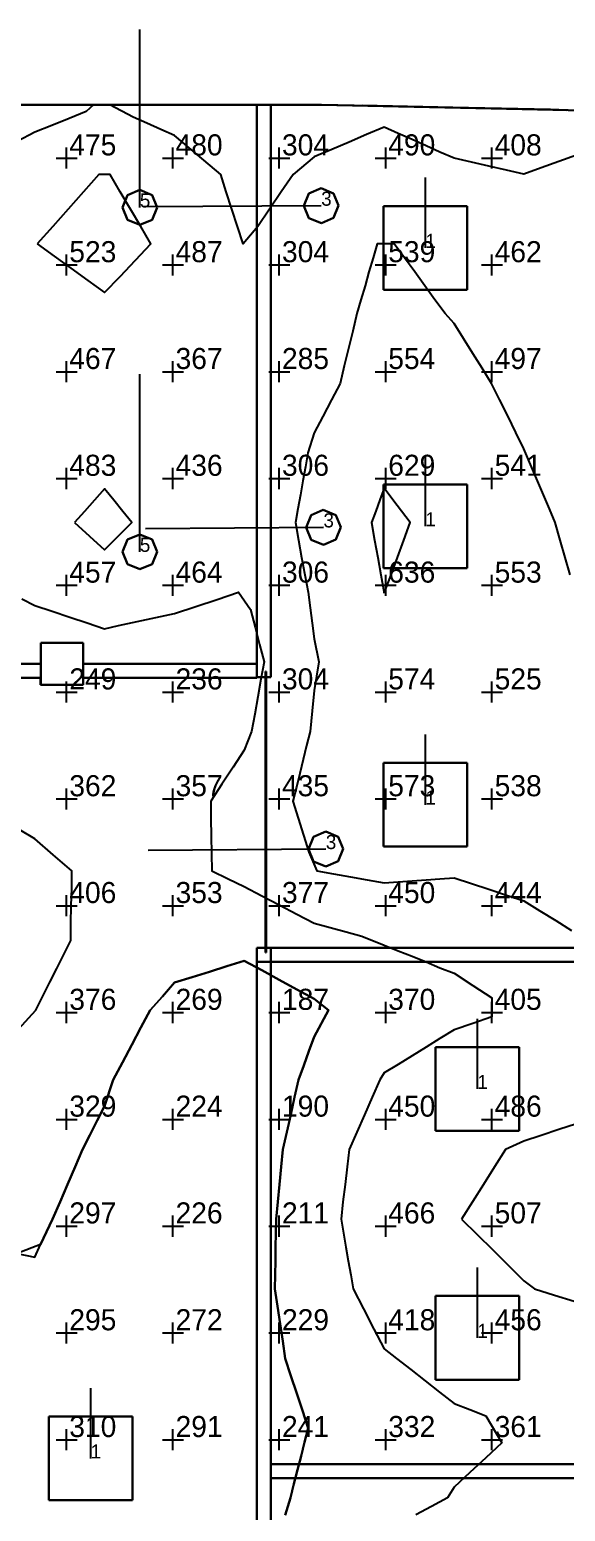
# Model space of a CAD drawing. Extents: x 0 to 48.5, y 0 to 23.7.
# Drawn here: x 24.32 to 28.13, y 12.79 to 23.33 of the extents above; entities that cross this region are included whole.
import ezdxf

# ---------------------------------------------------------------- set-up
doc = ezdxf.new("R2010")
doc.units = 0
doc.header["$MEASUREMENT"] = 0
for name, color, linetype in [('DLXFURN', 5, 'Continuous'), ('DLXISO', 7, 'Continuous'), ('DLXLUM', 2, 'Continuous'), ('DLXLUMEX', 2, 'Continuous'), ('DLXSCENE', 7, 'Continuous'), ('DLXVAL', 3, 'Continuous')]:
    doc.layers.add(name, color=color, linetype=linetype)

# ---------------------------------------------------------------- blocks, each defined once
blk = doc.blocks.new('*U183')
at = {"color": 1}
blk.add_line((0, 0), (0, 1.265), dxfattribs=at)
for p, q in [((-0.088, 0.088), (0, 0.124)), ((0, 0.124), (-0.088, 0.088)), ((0, 0.124), (-0.088, 0.088)), ((-0.088, 0.088), (0, 0.124)), ((0, 0.124), (0.088, 0.088)), ((0.088, 0.088), (0, 0.124)), ((0.088, 0.088), (0, 0.124)), ((0, 0.124), (0, 0.124)), ((0, 0.124), (0.088, 0.088)), ((0, 0.124), (0, 0.124)), ((-0.124, 0), (-0.088, 0.088)), ((-0.088, 0.088), (-0.124, 0)), ((-0.088, 0.088), (-0.124, 0)), ((-0.124, 0), (-0.088, 0.088)), ((-0.088, -0.088), (-0.124, 0)), ((-0.124, 0), (-0.088, -0.088)), ((-0.124, 0), (-0.124, 0)), ((-0.124, 0), (-0.088, -0.088)), ((-0.088, -0.088), (-0.124, 0)), ((-0.124, 0), (-0.124, 0)), ((-0.088, 0.088), (-0.088, 0.088)), ((-0.088, 0.088), (-0.088, 0.088)), ((0.088, 0.088), (0.124, 0)), ((0.124, 0), (0.088, 0.088)), ((0.088, 0.088), (0.088, 0.088)), ((0.124, 0), (0.088, 0.088)), ((0.088, 0.088), (0.088, 0.088)), ((0.088, 0.088), (0.124, 0)), ((0.124, 0), (0.088, -0.088)), ((0.088, -0.088), (0.124, 0)), ((0.088, -0.088), (0.124, 0)), ((0.124, 0), (0.088, -0.088)), ((0.124, 0), (0.124, 0)), ((0.124, 0), (0.124, 0)), ((0, -0.124), (-0.088, -0.088)), ((-0.088, -0.088), (0, -0.124)), ((-0.088, -0.088), (-0.088, -0.088)), ((-0.088, -0.088), (0, -0.124)), ((0, -0.124), (-0.088, -0.088)), ((-0.088, -0.088), (-0.088, -0.088)), ((0.088, -0.088), (0, -0.124)), ((0, -0.124), (0.088, -0.088)), ((0, -0.124), (0.088, -0.088)), ((0.088, -0.088), (0, -0.124)), ((0.088, -0.088), (0.088, -0.088)), ((0.088, -0.088), (0.088, -0.088)), ((0, -0.124), (0, -0.124)), ((0, -0.124), (0, -0.124))]:
    blk.add_line(p, q)
at = {"layer": 'DLXLUMEX', "color": 7}
blk.add_text('5', height=0.1, dxfattribs=at).set_placement((0, 0))
blk = doc.blocks.new('*U184')
at = {"color": 1}
blk.add_line((0, 0), (0, 1.265), dxfattribs=at)
for p, q in [((-0.088, 0.088), (0, 0.124)), ((0, 0.124), (-0.088, 0.088)), ((0, 0.124), (-0.088, 0.088)), ((-0.088, 0.088), (0, 0.124)), ((0, 0.124), (0.088, 0.088)), ((0.088, 0.088), (0, 0.124)), ((0.088, 0.088), (0, 0.124)), ((0, 0.124), (0, 0.124)), ((0, 0.124), (0.088, 0.088)), ((0, 0.124), (0, 0.124)), ((-0.124, 0), (-0.088, 0.088)), ((-0.088, 0.088), (-0.124, 0)), ((-0.088, 0.088), (-0.124, 0)), ((-0.124, 0), (-0.088, 0.088)), ((-0.088, -0.088), (-0.124, 0)), ((-0.124, 0), (-0.088, -0.088)), ((-0.124, 0), (-0.124, 0)), ((-0.124, 0), (-0.088, -0.088)), ((-0.088, -0.088), (-0.124, 0)), ((-0.124, 0), (-0.124, 0)), ((-0.088, 0.088), (-0.088, 0.088)), ((-0.088, 0.088), (-0.088, 0.088)), ((0.088, 0.088), (0.124, 0)), ((0.124, 0), (0.088, 0.088)), ((0.088, 0.088), (0.088, 0.088)), ((0.124, 0), (0.088, 0.088)), ((0.088, 0.088), (0.088, 0.088)), ((0.088, 0.088), (0.124, 0)), ((0.124, 0), (0.088, -0.088)), ((0.088, -0.088), (0.124, 0)), ((0.088, -0.088), (0.124, 0)), ((0.124, 0), (0.088, -0.088)), ((0.124, 0), (0.124, 0)), ((0.124, 0), (0.124, 0)), ((0, -0.124), (-0.088, -0.088)), ((-0.088, -0.088), (0, -0.124)), ((-0.088, -0.088), (-0.088, -0.088)), ((-0.088, -0.088), (0, -0.124)), ((0, -0.124), (-0.088, -0.088)), ((-0.088, -0.088), (-0.088, -0.088)), ((0.088, -0.088), (0, -0.124)), ((0, -0.124), (0.088, -0.088)), ((0, -0.124), (0.088, -0.088)), ((0.088, -0.088), (0, -0.124)), ((0.088, -0.088), (0.088, -0.088)), ((0.088, -0.088), (0.088, -0.088)), ((0, -0.124), (0, -0.124)), ((0, -0.124), (0, -0.124))]:
    blk.add_line(p, q)
at = {"layer": 'DLXLUMEX', "color": 7}
blk.add_text('5', height=0.1, dxfattribs=at).set_placement((0, 0))
blk = doc.blocks.new('*U187')
for p, q in [((-0.088, 0.087), (-0.001, 0.124)), ((-0.001, 0.124), (-0.088, 0.087)), ((-0.001, 0.124), (-0.088, 0.087)), ((-0.088, 0.087), (-0.001, 0.124)), ((-0.001, 0.124), (0.087, 0.088)), ((0.087, 0.088), (-0.001, 0.124)), ((-0.001, 0.124), (-0.001, 0.124)), ((0.087, 0.088), (-0.001, 0.124)), ((-0.001, 0.124), (-0.001, 0.124)), ((-0.001, 0.124), (0.087, 0.088)), ((-0.124, -0.001), (-0.088, 0.087)), ((-0.088, 0.087), (-0.124, -0.001)), ((-0.088, 0.087), (-0.124, -0.001)), ((-0.124, -0.001), (-0.088, 0.087)), ((-0.088, 0.087), (-0.088, 0.087)), ((-0.088, 0.087), (-0.088, 0.087)), ((0.087, 0.088), (0.124, 0.001)), ((0.124, 0.001), (0.087, 0.088)), ((0.087, 0.088), (0.087, 0.088)), ((0.124, 0.001), (0.087, 0.088)), ((0.087, 0.088), (0.087, 0.088)), ((0.087, 0.088), (0.124, 0.001)), ((0.124, 0.001), (0.088, -0.087)), ((0.088, -0.087), (0.124, 0.001)), ((0.088, -0.087), (0.124, 0.001)), ((0.124, 0.001), (0.088, -0.087)), ((0.124, 0.001), (0.124, 0.001)), ((0.124, 0.001), (0.124, 0.001)), ((-0.087, -0.088), (-0.124, -0.001)), ((-0.124, -0.001), (-0.087, -0.088)), ((-0.124, -0.001), (-0.124, -0.001)), ((-0.124, -0.001), (-0.124, -0.001)), ((-0.124, -0.001), (-0.087, -0.088)), ((-0.087, -0.088), (-0.124, -0.001)), ((0.001, -0.124), (-0.087, -0.088)), ((-0.087, -0.088), (0.001, -0.124)), ((-0.087, -0.088), (-0.087, -0.088)), ((-0.087, -0.088), (0.001, -0.124)), ((0.001, -0.124), (-0.087, -0.088)), ((-0.087, -0.088), (-0.087, -0.088)), ((0.088, -0.087), (0.001, -0.124)), ((0.001, -0.124), (0.088, -0.087)), ((0.001, -0.124), (0.088, -0.087)), ((0.088, -0.087), (0.001, -0.124)), ((0.088, -0.087), (0.088, -0.087)), ((0.088, -0.087), (0.088, -0.087)), ((0.001, -0.124), (0.001, -0.124)), ((0.001, -0.124), (0.001, -0.124))]:
    blk.add_line(p, q)
at = {"color": 1}
blk.add_line((0, 0), (-1.265, -0.009), dxfattribs=at)
at = {"layer": 'DLXLUMEX', "color": 7}
blk.add_text('3', height=0.1, dxfattribs=at).set_placement((0, 0))
blk = doc.blocks.new('*U188')
for p, q in [((-0.088, 0.087), (-0.001, 0.124)), ((-0.001, 0.124), (-0.088, 0.087)), ((-0.001, 0.124), (-0.088, 0.087)), ((-0.088, 0.087), (-0.001, 0.124)), ((-0.001, 0.124), (0.087, 0.088)), ((0.087, 0.088), (-0.001, 0.124)), ((-0.001, 0.124), (-0.001, 0.124)), ((0.087, 0.088), (-0.001, 0.124)), ((-0.001, 0.124), (-0.001, 0.124)), ((-0.001, 0.124), (0.087, 0.088)), ((-0.124, -0.001), (-0.088, 0.087)), ((-0.088, 0.087), (-0.124, -0.001)), ((-0.088, 0.087), (-0.124, -0.001)), ((-0.124, -0.001), (-0.088, 0.087)), ((-0.088, 0.087), (-0.088, 0.087)), ((-0.088, 0.087), (-0.088, 0.087)), ((0.087, 0.088), (0.124, 0.001)), ((0.124, 0.001), (0.087, 0.088)), ((0.087, 0.088), (0.087, 0.088)), ((0.124, 0.001), (0.087, 0.088)), ((0.087, 0.088), (0.087, 0.088)), ((0.087, 0.088), (0.124, 0.001)), ((0.124, 0.001), (0.088, -0.087)), ((0.088, -0.087), (0.124, 0.001)), ((0.088, -0.087), (0.124, 0.001)), ((0.124, 0.001), (0.088, -0.087)), ((0.124, 0.001), (0.124, 0.001)), ((0.124, 0.001), (0.124, 0.001)), ((-0.087, -0.088), (-0.124, -0.001)), ((-0.124, -0.001), (-0.087, -0.088)), ((-0.124, -0.001), (-0.124, -0.001)), ((-0.124, -0.001), (-0.124, -0.001)), ((-0.124, -0.001), (-0.087, -0.088)), ((-0.087, -0.088), (-0.124, -0.001)), ((0.001, -0.124), (-0.087, -0.088)), ((-0.087, -0.088), (0.001, -0.124)), ((-0.087, -0.088), (-0.087, -0.088)), ((-0.087, -0.088), (0.001, -0.124)), ((0.001, -0.124), (-0.087, -0.088)), ((-0.087, -0.088), (-0.087, -0.088)), ((0.088, -0.087), (0.001, -0.124)), ((0.001, -0.124), (0.088, -0.087)), ((0.001, -0.124), (0.088, -0.087)), ((0.088, -0.087), (0.001, -0.124)), ((0.088, -0.087), (0.088, -0.087)), ((0.088, -0.087), (0.088, -0.087)), ((0.001, -0.124), (0.001, -0.124)), ((0.001, -0.124), (0.001, -0.124))]:
    blk.add_line(p, q)
at = {"color": 1}
blk.add_line((0, 0), (-1.265, -0.009), dxfattribs=at)
at = {"layer": 'DLXLUMEX', "color": 7}
blk.add_text('3', height=0.1, dxfattribs=at).set_placement((0, 0))
blk = doc.blocks.new('*U189')
for p, q in [((-0.088, 0.087), (-0.001, 0.124)), ((-0.001, 0.124), (-0.088, 0.087)), ((-0.001, 0.124), (-0.088, 0.087)), ((-0.088, 0.087), (-0.001, 0.124)), ((-0.001, 0.124), (0.087, 0.088)), ((0.087, 0.088), (-0.001, 0.124)), ((-0.001, 0.124), (-0.001, 0.124)), ((0.087, 0.088), (-0.001, 0.124)), ((-0.001, 0.124), (-0.001, 0.124)), ((-0.001, 0.124), (0.087, 0.088)), ((-0.124, -0.001), (-0.088, 0.087)), ((-0.088, 0.087), (-0.124, -0.001)), ((-0.088, 0.087), (-0.124, -0.001)), ((-0.124, -0.001), (-0.088, 0.087)), ((-0.088, 0.087), (-0.088, 0.087)), ((-0.088, 0.087), (-0.088, 0.087)), ((0.087, 0.088), (0.124, 0.001)), ((0.124, 0.001), (0.087, 0.088)), ((0.087, 0.088), (0.087, 0.088)), ((0.124, 0.001), (0.087, 0.088)), ((0.087, 0.088), (0.087, 0.088)), ((0.087, 0.088), (0.124, 0.001)), ((0.124, 0.001), (0.088, -0.087)), ((0.088, -0.087), (0.124, 0.001)), ((0.088, -0.087), (0.124, 0.001)), ((0.124, 0.001), (0.088, -0.087)), ((0.124, 0.001), (0.124, 0.001)), ((0.124, 0.001), (0.124, 0.001)), ((-0.087, -0.088), (-0.124, -0.001)), ((-0.124, -0.001), (-0.087, -0.088)), ((-0.124, -0.001), (-0.124, -0.001)), ((-0.124, -0.001), (-0.124, -0.001)), ((-0.124, -0.001), (-0.087, -0.088)), ((-0.087, -0.088), (-0.124, -0.001)), ((0.001, -0.124), (-0.087, -0.088)), ((-0.087, -0.088), (0.001, -0.124)), ((-0.087, -0.088), (-0.087, -0.088)), ((-0.087, -0.088), (0.001, -0.124)), ((0.001, -0.124), (-0.087, -0.088)), ((-0.087, -0.088), (-0.087, -0.088)), ((0.088, -0.087), (0.001, -0.124)), ((0.001, -0.124), (0.088, -0.087)), ((0.001, -0.124), (0.088, -0.087)), ((0.088, -0.087), (0.001, -0.124)), ((0.088, -0.087), (0.088, -0.087)), ((0.088, -0.087), (0.088, -0.087)), ((0.001, -0.124), (0.001, -0.124)), ((0.001, -0.124), (0.001, -0.124))]:
    blk.add_line(p, q)
at = {"color": 1}
blk.add_line((0, 0), (-1.265, -0.009), dxfattribs=at)
at = {"layer": 'DLXLUMEX', "color": 7}
blk.add_text('3', height=0.1, dxfattribs=at).set_placement((0, 0))
blk = doc.blocks.new('*U197')
at = {"color": 1}
blk.add_line((0, 0), (0, 0.5), dxfattribs=at)
for p, q in [((0.298, 0.298), (-0.298, 0.298)), ((-0.298, 0.298), (-0.298, -0.298)), ((-0.298, 0.298), (-0.298, -0.298)), ((-0.298, -0.298), (-0.298, 0.298)), ((-0.298, 0.298), (-0.298, 0.298)), ((0.298, 0.298), (-0.298, 0.298)), ((-0.298, 0.298), (-0.298, 0.298)), ((-0.298, 0.298), (0.298, 0.298)), ((-0.298, -0.298), (-0.298, 0.298)), ((-0.298, 0.298), (0.298, 0.298)), ((0.298, -0.298), (0.298, 0.298)), ((0.298, 0.298), (0.298, 0.298)), ((0.298, -0.298), (0.298, 0.298)), ((0.298, 0.298), (0.298, 0.298)), ((0.298, 0.298), (0.298, -0.298)), ((0.298, 0.298), (0.298, -0.298)), ((-0.298, -0.298), (0.298, -0.298)), ((-0.298, -0.298), (0.298, -0.298)), ((0.298, -0.298), (-0.298, -0.298)), ((-0.298, -0.298), (-0.298, -0.298)), ((-0.298, -0.298), (-0.298, -0.298)), ((0.298, -0.298), (-0.298, -0.298)), ((0.298, -0.298), (0.298, -0.298)), ((0.298, -0.298), (0.298, -0.298))]:
    blk.add_line(p, q)
at = {"layer": 'DLXLUMEX', "color": 7}
blk.add_text('1', height=0.1, dxfattribs=at).set_placement((0, 0))
blk = doc.blocks.new('*U198')
at = {"color": 1}
blk.add_line((0, 0), (0, 0.5), dxfattribs=at)
for p, q in [((0.298, 0.298), (-0.298, 0.298)), ((-0.298, 0.298), (-0.298, -0.298)), ((-0.298, -0.298), (-0.298, 0.298)), ((-0.298, 0.298), (-0.298, 0.298)), ((-0.298, 0.298), (-0.298, -0.298)), ((0.298, 0.298), (-0.298, 0.298)), ((-0.298, 0.298), (-0.298, 0.298)), ((-0.298, 0.298), (0.298, 0.298)), ((-0.298, -0.298), (-0.298, 0.298)), ((-0.298, 0.298), (0.298, 0.298)), ((0.298, -0.298), (0.298, 0.298)), ((0.298, 0.298), (0.298, 0.298)), ((0.298, -0.298), (0.298, 0.298)), ((0.298, 0.298), (0.298, 0.298)), ((0.298, 0.298), (0.298, -0.298)), ((0.298, 0.298), (0.298, -0.298)), ((-0.298, -0.298), (0.298, -0.298)), ((-0.298, -0.298), (0.298, -0.298)), ((0.298, -0.298), (-0.298, -0.298)), ((-0.298, -0.298), (-0.298, -0.298)), ((-0.298, -0.298), (-0.298, -0.298)), ((0.298, -0.298), (-0.298, -0.298)), ((0.298, -0.298), (0.298, -0.298)), ((0.298, -0.298), (0.298, -0.298))]:
    blk.add_line(p, q)
at = {"layer": 'DLXLUMEX', "color": 7}
blk.add_text('1', height=0.1, dxfattribs=at).set_placement((0, 0))
blk = doc.blocks.new('*U59')
at = {"color": 1}
blk.add_line((0, 0), (0, 0.5), dxfattribs=at)
for p, q in [((0.298, 0.298), (-0.298, 0.298)), ((-0.298, 0.298), (-0.298, -0.298)), ((-0.298, 0.298), (-0.298, -0.298)), ((-0.298, -0.298), (-0.298, 0.298)), ((-0.298, 0.298), (-0.298, 0.298)), ((0.298, 0.298), (-0.298, 0.298)), ((-0.298, 0.298), (-0.298, 0.298)), ((-0.298, 0.298), (0.298, 0.298)), ((-0.298, -0.298), (-0.298, 0.298)), ((-0.298, 0.298), (0.298, 0.298)), ((0.298, -0.298), (0.298, 0.298)), ((0.298, 0.298), (0.298, 0.298)), ((0.298, -0.298), (0.298, 0.298)), ((0.298, 0.298), (0.298, 0.298)), ((0.298, 0.298), (0.298, -0.298)), ((0.298, 0.298), (0.298, -0.298)), ((-0.298, -0.298), (0.298, -0.298)), ((-0.298, -0.298), (0.298, -0.298)), ((0.298, -0.298), (-0.298, -0.298)), ((-0.298, -0.298), (-0.298, -0.298)), ((-0.298, -0.298), (-0.298, -0.298)), ((0.298, -0.298), (-0.298, -0.298)), ((0.298, -0.298), (0.298, -0.298)), ((0.298, -0.298), (0.298, -0.298))]:
    blk.add_line(p, q)
at = {"layer": 'DLXLUMEX', "color": 7}
blk.add_text('1', height=0.1, dxfattribs=at).set_placement((0, 0))
blk = doc.blocks.new('*U70')
at = {"color": 1}
blk.add_line((0, 0), (0, 0.5), dxfattribs=at)
for p, q in [((0.298, 0.298), (-0.298, 0.298)), ((-0.298, 0.298), (-0.298, -0.298)), ((-0.298, 0.298), (-0.298, -0.298)), ((-0.298, -0.298), (-0.298, 0.298)), ((-0.298, 0.298), (-0.298, 0.298)), ((0.298, 0.298), (-0.298, 0.298)), ((-0.298, 0.298), (-0.298, 0.298)), ((-0.298, 0.298), (0.298, 0.298)), ((-0.298, -0.298), (-0.298, 0.298)), ((-0.298, 0.298), (0.298, 0.298)), ((0.298, -0.298), (0.298, 0.298)), ((0.298, 0.298), (0.298, 0.298)), ((0.298, -0.298), (0.298, 0.298)), ((0.298, 0.298), (0.298, 0.298)), ((0.298, 0.298), (0.298, -0.298)), ((0.298, 0.298), (0.298, -0.298)), ((-0.298, -0.298), (0.298, -0.298)), ((-0.298, -0.298), (0.298, -0.298)), ((0.298, -0.298), (-0.298, -0.298)), ((-0.298, -0.298), (-0.298, -0.298)), ((-0.298, -0.298), (-0.298, -0.298)), ((0.298, -0.298), (-0.298, -0.298)), ((0.298, -0.298), (0.298, -0.298)), ((0.298, -0.298), (0.298, -0.298))]:
    blk.add_line(p, q)
at = {"layer": 'DLXLUMEX', "color": 7}
blk.add_text('1', height=0.1, dxfattribs=at).set_placement((0, 0))
blk = doc.blocks.new('*U71')
at = {"color": 1}
blk.add_line((0, 0), (0, 0.5), dxfattribs=at)
for p, q in [((0.298, 0.298), (-0.298, 0.298)), ((-0.298, 0.298), (-0.298, -0.298)), ((-0.298, 0.298), (-0.298, -0.298)), ((-0.298, -0.298), (-0.298, 0.298)), ((-0.298, 0.298), (-0.298, 0.298)), ((0.298, 0.298), (-0.298, 0.298)), ((-0.298, 0.298), (-0.298, 0.298)), ((-0.298, 0.298), (0.298, 0.298)), ((-0.298, -0.298), (-0.298, 0.298)), ((-0.298, 0.298), (0.298, 0.298)), ((0.298, -0.298), (0.298, 0.298)), ((0.298, 0.298), (0.298, 0.298)), ((0.298, -0.298), (0.298, 0.298)), ((0.298, 0.298), (0.298, 0.298)), ((0.298, 0.298), (0.298, -0.298)), ((0.298, 0.298), (0.298, -0.298)), ((-0.298, -0.298), (0.298, -0.298)), ((-0.298, -0.298), (0.298, -0.298)), ((0.298, -0.298), (-0.298, -0.298)), ((-0.298, -0.298), (-0.298, -0.298)), ((-0.298, -0.298), (-0.298, -0.298)), ((0.298, -0.298), (-0.298, -0.298)), ((0.298, -0.298), (0.298, -0.298)), ((0.298, -0.298), (0.298, -0.298))]:
    blk.add_line(p, q)
at = {"layer": 'DLXLUMEX', "color": 7}
blk.add_text('1', height=0.1, dxfattribs=at).set_placement((0, 0))
blk = doc.blocks.new('*U72')
at = {"color": 1}
blk.add_line((0, 0), (0, 0.5), dxfattribs=at)
for p, q in [((0.298, 0.298), (-0.298, 0.298)), ((-0.298, 0.298), (-0.298, -0.298)), ((-0.298, 0.298), (-0.298, -0.298)), ((-0.298, -0.298), (-0.298, 0.298)), ((-0.298, 0.298), (-0.298, 0.298)), ((0.298, 0.298), (-0.298, 0.298)), ((-0.298, 0.298), (-0.298, 0.298)), ((-0.298, 0.298), (0.298, 0.298)), ((-0.298, -0.298), (-0.298, 0.298)), ((-0.298, 0.298), (0.298, 0.298)), ((0.298, -0.298), (0.298, 0.298)), ((0.298, 0.298), (0.298, 0.298)), ((0.298, -0.298), (0.298, 0.298)), ((0.298, 0.298), (0.298, 0.298)), ((0.298, 0.298), (0.298, -0.298)), ((0.298, 0.298), (0.298, -0.298)), ((-0.298, -0.298), (0.298, -0.298)), ((-0.298, -0.298), (0.298, -0.298)), ((0.298, -0.298), (-0.298, -0.298)), ((-0.298, -0.298), (-0.298, -0.298)), ((-0.298, -0.298), (-0.298, -0.298)), ((0.298, -0.298), (-0.298, -0.298)), ((0.298, -0.298), (0.298, -0.298)), ((0.298, -0.298), (0.298, -0.298))]:
    blk.add_line(p, q)
at = {"layer": 'DLXLUMEX', "color": 7}
blk.add_text('1', height=0.1, dxfattribs=at).set_placement((0, 0))
blk = doc.blocks.new('*U85')
for p, q in [((19.18, -0.1), (6.966, -0.1)), ((6.966, -0.1), (19.18, -0.1)), ((19.18, -0.1), (19.18, -0.1)), ((19.48, -0.1), (19.48, -0.1)), ((19.48, -0.1), (20.716, -0.1)), ((20.716, -0.1), (19.48, -0.1)), ((20.716, -0.2), (20.716, -0.1)), ((20.716, -0.1), (20.716, -0.1)), ((20.716, -0.1), (20.716, -0.2)), ((20.716, -0.1), (20.716, -0.1)), ((19.176, -0.2), (6.966, -0.2)), ((6.966, -0.2), (19.176, -0.2)), ((19.176, -0.2), (19.176, -0.2)), ((19.176, -0.2), (19.176, -0.25)), ((19.176, -0.25), (19.176, -0.2)), ((19.176, -0.2), (19.176, -0.2)), ((20.716, -0.2), (19.48, -0.2)), ((19.48, -0.2), (19.48, -0.2)), ((19.48, -0.2), (20.716, -0.2)), ((20.716, -0.2), (20.716, -0.2)), ((20.716, -0.2), (20.716, -0.2)), ((19.176, -0.25), (19.176, -0.25)), ((19.18, -0.25), (19.176, -0.25)), ((19.176, -0.25), (19.176, -0.25)), ((19.176, -0.25), (19.18, -0.25)), ((19.18, -0.25), (19.18, -0.25))]:
    blk.add_line(p, q)
blk = doc.blocks.new('*U86')
for p, q in [((0.2, -0.435), (0.1, -0.435)), ((0.1, -0.435), (0.1, -0.435)), ((0.1, -0.435), (0.2, -0.435)), ((0.1, -10.377), (0.1, -0.435)), ((0.1, -0.435), (0.1, -0.435)), ((0.1, -0.435), (0.1, -10.377)), ((0.2, -0.435), (0.2, -0.435)), ((0.2, -10.377), (0.2, -0.435)), ((0.2, -0.435), (0.2, -0.435)), ((0.2, -0.435), (0.2, -10.377)), ((0.1, -10.377), (0.1, -10.377)), ((0.2, -10.377), (0.2, -10.377))]:
    blk.add_line(p, q)
blk = doc.blocks.new('*U106')
for p, q in [((-3.66, -0.1), (-3.66, -0.2)), ((-3.66, -0.2), (-3.66, -0.1)), ((-3.66, -0.1), (-3.66, -0.1)), ((-3.66, -0.1), (-3.66, -0.1)), ((-3.66, -0.1), (5.097, -0.1)), ((5.097, -0.1), (-3.66, -0.1)), ((5.097, -0.1), (5.097, -0.1)), ((5.097, -0.156), (5.097, -0.1)), ((5.097, -0.1), (5.097, -0.1)), ((5.097, -0.1), (5.097, -0.156)), ((-3.66, -0.2), (-3.66, -0.2)), ((5.097, -0.2), (-3.66, -0.2)), ((-3.66, -0.2), (-3.66, -0.2)), ((-3.66, -0.2), (5.097, -0.2)), ((5.097, -0.156), (5.097, -0.156)), ((5.097, -0.2), (5.097, -0.2))]:
    blk.add_line(p, q)
blk = doc.blocks.new('*U139')
for p, q in [((0.1, 0.1), (0.1, 4.174)), ((0.1, 4.174), (0.1, 4.174)), ((0.1, 4.174), (0.1, 0.1)), ((0.2, 0.1), (0.2, 4.174)), ((0.2, 4.174), (0.2, 4.174)), ((0.2, 4.174), (0.2, 0.1)), ((0.1, 0.1), (0.2, 0.1)), ((0.2, 0.1), (0.1, 0.1)), ((0.1, 0.1), (0.1, 0.1)), ((0.1, 0.1), (0.1, 0.1)), ((0.2, 0.1), (0.2, 0.1)), ((0.2, 0.1), (0.2, 0.1))]:
    blk.add_line(p, q)
blk = doc.blocks.new('*U140')
for p, q in [((-0.0025, 1), (-0.0025, -1)), ((-0.0025, -1), (-0.0025, 1)), ((-0.0025, 1), (-0.0025, 1)), ((0.0025, 1), (-0.0025, 1)), ((-0.0025, 1), (-0.0025, 1)), ((-0.0025, 1), (0.0025, 1)), ((0.0025, 1), (0.0025, 1)), ((0.0025, -1), (0.0025, 1)), ((0.0025, 1), (0.0025, 1)), ((0.0025, 1), (0.0025, -1)), ((-0.0025, -1), (-0.0025, -1)), ((-0.0025, -1), (0.0025, -1)), ((0.0025, -1), (-0.0025, -1)), ((-0.0025, -1), (-0.0025, -1)), ((0.0025, -1), (0.0025, -1)), ((0.0025, -1), (0.0025, -1))]:
    blk.add_line(p, q)
blk = doc.blocks.new('*U144')
for p, q in [((-3.66, -0.1), (-3.66, -0.2)), ((-3.66, -0.2), (-3.66, -0.1)), ((-3.66, -0.1), (-3.66, -0.1)), ((5.08, -0.1), (-3.66, -0.1)), ((-3.66, -0.1), (-3.66, -0.1)), ((-3.66, -0.1), (5.08, -0.1)), ((5.08, -0.1), (5.08, -0.1)), ((-3.66, -0.2), (-3.66, -0.2)), ((5.09, -0.2), (-3.66, -0.2)), ((-3.66, -0.2), (-3.66, -0.2)), ((-3.66, -0.2), (5.09, -0.2)), ((5.09, -0.2), (5.09, -0.2))]:
    blk.add_line(p, q)
blk = doc.blocks.new('*U146')
for p, q in [((0, 22.8), (26.4, 22.8)), ((26.4, 22.8), (0, 22.8)), ((26.4, 22.8), (28.378, 22.757)), ((28.378, 22.757), (26.4, 22.8)), ((26.4, 22.8), (26.4, 22.8)), ((26.4, 22.8), (26.4, 22.8))]:
    blk.add_line(p, q)
blk = doc.blocks.new('*U147')
for p, q in [((0, 22.8), (26.4, 22.8)), ((26.4, 22.8), (28.378, 22.757)), ((24.404, 18.971), (24.404, 18.671)), ((24.704, 18.971), (24.404, 18.971)), ((24.704, 18.671), (24.704, 18.971)), ((24.404, 18.671), (24.704, 18.671))]:
    blk.add_line(p, q)
blk = doc.blocks.new('*U148')
for p, q in [((26.4, 22.8), (0, 22.8)), ((28.378, 22.757), (26.4, 22.8)), ((24.404, 18.971), (24.704, 18.971)), ((24.404, 18.671), (24.404, 18.971)), ((24.704, 18.971), (24.704, 18.671)), ((24.704, 18.671), (24.404, 18.671))]:
    blk.add_line(p, q)
blk = doc.blocks.new('*U154')
for p, q in [((-0.15, 0.15), (-0.15, -0.15)), ((-0.15, -0.15), (-0.15, 0.15)), ((-0.15, 0.15), (-0.15, 0.15)), ((0.15, 0.15), (-0.15, 0.15)), ((-0.15, 0.15), (-0.15, 0.15)), ((-0.15, 0.15), (0.15, 0.15)), ((0.15, 0.15), (0.15, 0.15)), ((0.15, -0.15), (0.15, 0.15)), ((0.15, 0.15), (0.15, 0.15)), ((0.15, 0.15), (0.15, -0.15)), ((-0.15, -0.15), (-0.15, -0.15)), ((-0.15, -0.15), (0.15, -0.15)), ((0.15, -0.15), (-0.15, -0.15)), ((-0.15, -0.15), (-0.15, -0.15)), ((0.15, -0.15), (0.15, -0.15)), ((0.15, -0.15), (0.15, -0.15))]:
    blk.add_line(p, q)
blk = doc.blocks.new('*U159')
for p, q in [((21.741, 22.8), (24.741, 22.8)), ((24.741, 22.8), (21.741, 22.8)), ((24.741, 22.8), (24.741, 22.8)), ((28.089, 22.763), (26.689, 22.794)), ((26.689, 22.794), (26.689, 22.794)), ((26.689, 22.794), (28.089, 22.763)), ((28.089, 22.763), (28.089, 22.763))]:
    blk.add_line(p, q)
blk = doc.blocks.new('*U162')
at = {"color": 1}
for points in [[(28.145, 22.762, 0.7), (28.029, 22.765, 0.7), (27.912, 22.767, 0.7), (27.796, 22.77, 0.7), (27.68, 22.772, 0.7), (27.563, 22.775, 0.7), (27.447, 22.777, 0.7), (27.331, 22.78, 0.7), (27.214, 22.782, 0.7), (27.098, 22.785, 0.7), (26.982, 22.787, 0.7), (26.865, 22.79, 0.7), (26.749, 22.792, 0.7), (26.633, 22.795, 0.7), (26.516, 22.797, 0.7), (26.4, 22.8, 0.7), (26.284, 22.8, 0.7), (26.168, 22.8, 0.7), (26.053, 22.8, 0.7), (25.937, 22.8, 0.7), (25.821, 22.8, 0.7), (25.705, 22.8, 0.7), (25.589, 22.8, 0.7), (25.474, 22.8, 0.7), (25.358, 22.8, 0.7), (25.242, 22.8, 0.7), (25.126, 22.8, 0.7), (25.011, 22.8, 0.7), (24.895, 22.8, 0.7), (24.779, 22.8, 0.7), (24.663, 22.8, 0.7), (24.547, 22.8, 0.7), (24.432, 22.8, 0.7), (24.316, 22.8, 0.7)], [(24.236, 14.625, 0.7), (24.36, 14.599, 0.7), (24.402, 14.689, 0.7), (24.444, 14.78, 0.7), (24.486, 14.87, 0.7), (24.54, 14.993, 0.7), (24.594, 15.117, 0.7), (24.647, 15.241, 0.7), (24.701, 15.365, 0.7), (24.753, 15.468, 0.7), (24.805, 15.571, 0.7), (24.857, 15.674, 0.7), (24.918, 15.861, 0.7), (24.984, 15.985, 0.7), (25.05, 16.109, 0.7), (25.116, 16.233, 0.7), (25.182, 16.357, 0.7), (25.268, 16.455, 0.7), (25.354, 16.553, 0.7), (25.479, 16.592, 0.7), (25.603, 16.63, 0.7), (25.727, 16.669, 0.7), (25.851, 16.708, 0.7), (25.976, 16.641, 0.7), (26.1, 16.573, 0.7), (26.224, 16.505, 0.7), (26.349, 16.438, 0.7), (26.449, 16.357, 0.7), (26.349, 16.167, 0.7), (26.311, 16.065, 0.7), (26.274, 15.963, 0.7), (26.236, 15.861, 0.7), (26.209, 15.737, 0.7), (26.181, 15.613, 0.7), (26.153, 15.489, 0.7), (26.125, 15.365, 0.7), (26.113, 15.241, 0.7), (26.101, 15.117, 0.7), (26.09, 14.993, 0.7), (26.078, 14.87, 0.7), (26.076, 14.77, 0.7), (26.074, 14.671, 0.7), (26.072, 14.572, 0.7), (26.07, 14.473, 0.7), (26.068, 14.374, 0.7), (26.087, 14.25, 0.7), (26.105, 14.126, 0.7), (26.124, 14.002, 0.7), (26.142, 13.878, 0.7), (26.183, 13.754, 0.7), (26.224, 13.63, 0.7), (26.264, 13.507, 0.7), (26.305, 13.383, 0.7), (26.28, 13.283, 0.7), (26.255, 13.184, 0.7), (26.229, 13.085, 0.7), (26.204, 12.986, 0.7), (26.179, 12.887, 0.7), (26.141, 12.763, 0.7)], [(26.141, 12.763, 0.7), (26.179, 12.887, 0.7), (26.204, 12.986, 0.7), (26.229, 13.085, 0.7), (26.255, 13.184, 0.7), (26.28, 13.283, 0.7), (26.305, 13.383, 0.7), (26.264, 13.507, 0.7), (26.224, 13.63, 0.7), (26.183, 13.754, 0.7), (26.142, 13.878, 0.7), (26.124, 14.002, 0.7), (26.105, 14.126, 0.7), (26.087, 14.25, 0.7), (26.068, 14.374, 0.7), (26.07, 14.473, 0.7), (26.072, 14.572, 0.7), (26.074, 14.671, 0.7), (26.076, 14.77, 0.7), (26.078, 14.87, 0.7), (26.09, 14.993, 0.7), (26.101, 15.117, 0.7), (26.113, 15.241, 0.7), (26.125, 15.365, 0.7), (26.153, 15.489, 0.7), (26.181, 15.613, 0.7), (26.209, 15.737, 0.7), (26.236, 15.861, 0.7), (26.274, 15.963, 0.7), (26.311, 16.065, 0.7), (26.349, 16.167, 0.7), (26.449, 16.357, 0.7), (26.349, 16.438, 0.7), (26.224, 16.505, 0.7), (26.1, 16.573, 0.7), (25.976, 16.641, 0.7), (25.851, 16.708, 0.7), (25.727, 16.669, 0.7), (25.603, 16.63, 0.7), (25.479, 16.592, 0.7), (25.354, 16.553, 0.7), (25.268, 16.455, 0.7), (25.182, 16.357, 0.7), (25.116, 16.233, 0.7), (25.05, 16.109, 0.7), (24.984, 15.985, 0.7), (24.918, 15.861, 0.7), (24.857, 15.674, 0.7), (24.805, 15.571, 0.7), (24.753, 15.468, 0.7), (24.701, 15.365, 0.7), (24.647, 15.241, 0.7), (24.594, 15.117, 0.7), (24.54, 14.993, 0.7), (24.486, 14.87, 0.7), (24.444, 14.78, 0.7), (24.402, 14.689, 0.7), (24.236, 14.625, 0.7)], [(24.316, 22.8, 0.7), (24.432, 22.8, 0.7), (24.547, 22.8, 0.7), (24.663, 22.8, 0.7), (24.779, 22.8, 0.7), (24.895, 22.8, 0.7), (25.011, 22.8, 0.7), (25.126, 22.8, 0.7), (25.242, 22.8, 0.7), (25.358, 22.8, 0.7), (25.474, 22.8, 0.7), (25.589, 22.8, 0.7), (25.705, 22.8, 0.7), (25.821, 22.8, 0.7), (25.937, 22.8, 0.7), (26.053, 22.8, 0.7), (26.168, 22.8, 0.7), (26.284, 22.8, 0.7), (26.4, 22.8, 0.7), (26.516, 22.797, 0.7), (26.633, 22.795, 0.7), (26.749, 22.792, 0.7), (26.865, 22.79, 0.7), (26.982, 22.787, 0.7), (27.098, 22.785, 0.7), (27.214, 22.782, 0.7), (27.331, 22.78, 0.7), (27.447, 22.777, 0.7), (27.563, 22.775, 0.7), (27.68, 22.772, 0.7), (27.796, 22.77, 0.7), (27.912, 22.767, 0.7), (28.029, 22.765, 0.7), (28.145, 22.762, 0.7)]]:
    blk.add_polyline3d(points, dxfattribs=at)
at = {"color": 3}
for points in [[(24.269, 19.284, 0.7), (24.36, 19.237, 0.7), (24.484, 19.195, 0.7), (24.609, 19.154, 0.7), (24.733, 19.112, 0.7), (24.857, 19.071, 0.7), (24.957, 19.093, 0.7), (25.056, 19.115, 0.7), (25.155, 19.137, 0.7), (25.255, 19.159, 0.7), (25.354, 19.18, 0.7), (25.506, 19.23, 0.7), (25.658, 19.28, 0.7), (25.809, 19.33, 0.7), (25.896, 19.207, 0.7), (25.928, 19.083, 0.7), (25.96, 18.959, 0.7), (25.992, 18.835, 0.7), (25.969, 18.711, 0.7), (25.947, 18.587, 0.7), (25.925, 18.463, 0.7), (25.902, 18.339, 0.7), (25.877, 18.273, 0.7), (25.851, 18.206, 0.7), (25.772, 18.085, 0.7), (25.692, 17.964, 0.7), (25.612, 17.843, 0.7), (25.614, 17.72, 0.7), (25.616, 17.596, 0.7), (25.618, 17.472, 0.7), (25.62, 17.348, 0.7), (25.736, 17.292, 0.7), (25.851, 17.236, 0.7), (25.976, 17.171, 0.7), (26.1, 17.106, 0.7), (26.224, 17.04, 0.7), (26.349, 16.975, 0.7), (26.462, 16.944, 0.7), (26.575, 16.914, 0.7), (26.688, 16.883, 0.7), (26.846, 16.82, 0.7), (26.945, 16.78, 0.7), (27.045, 16.74, 0.7), (27.144, 16.7, 0.7), (27.243, 16.659, 0.7), (27.343, 16.619, 0.7), (27.477, 16.532, 0.7), (27.612, 16.444, 0.7), (27.612, 16.31, 0.7), (27.477, 16.263, 0.7), (27.343, 16.216, 0.7), (27.243, 16.155, 0.7), (27.144, 16.094, 0.7), (27.045, 16.032, 0.7), (26.945, 15.971, 0.7), (26.846, 15.91, 0.7), (26.815, 15.861, 0.7), (26.76, 15.737, 0.7), (26.706, 15.613, 0.7), (26.651, 15.489, 0.7), (26.597, 15.365, 0.7), (26.582, 15.241, 0.7), (26.568, 15.117, 0.7), (26.553, 14.993, 0.7), (26.539, 14.87, 0.7), (26.556, 14.77, 0.7), (26.573, 14.671, 0.7), (26.59, 14.572, 0.7), (26.608, 14.473, 0.7), (26.625, 14.374, 0.7), (26.698, 14.231, 0.7), (26.772, 14.088, 0.7), (26.846, 13.946, 0.7), (26.933, 13.878, 0.7), (27.036, 13.799, 0.7), (27.138, 13.719, 0.7), (27.24, 13.639, 0.7), (27.343, 13.559, 0.7), (27.456, 13.515, 0.7), (27.57, 13.471, 0.7), (27.683, 13.277, 0.7), (27.57, 13.172, 0.7), (27.456, 13.067, 0.7), (27.343, 12.962, 0.7), (27.296, 12.887, 0.7), (27.183, 12.826, 0.7), (27.071, 12.765, 0.7)], [(28.213, 22.44, 0.7), (28.089, 22.395, 0.7), (27.964, 22.35, 0.7), (27.84, 22.306, 0.7), (27.716, 22.334, 0.7), (27.591, 22.362, 0.7), (27.467, 22.391, 0.7), (27.343, 22.419, 0.7), (27.243, 22.463, 0.7), (27.144, 22.508, 0.7), (27.045, 22.552, 0.7), (26.945, 22.596, 0.7), (26.846, 22.64, 0.7), (26.721, 22.587, 0.7), (26.597, 22.534, 0.7), (26.473, 22.481, 0.7), (26.349, 22.428, 0.7), (26.198, 22.304, 0.7), (26.114, 22.18, 0.7), (26.031, 22.056, 0.7), (25.947, 21.933, 0.7), (25.844, 21.809, 0.7), (25.803, 21.933, 0.7), (25.763, 22.056, 0.7), (25.723, 22.18, 0.7), (25.683, 22.304, 0.7), (25.519, 22.442, 0.7), (25.354, 22.58, 0.7), (25.256, 22.624, 0.7), (25.158, 22.668, 0.7), (25.06, 22.712, 0.7), (24.895, 22.8, 0.7), (24.779, 22.8, 0.7), (24.727, 22.751, 0.7), (24.605, 22.702, 0.7), (24.482, 22.653, 0.7), (24.36, 22.605, 0.7), (24.236, 22.539, 0.7)], [(24.245, 16.222, 0.7), (24.369, 16.357, 0.7), (24.418, 16.456, 0.7), (24.468, 16.555, 0.7), (24.517, 16.654, 0.7), (24.566, 16.753, 0.7), (24.616, 16.852, 0.7), (24.618, 16.976, 0.7), (24.62, 17.1, 0.7), (24.623, 17.224, 0.7), (24.625, 17.348, 0.7), (24.492, 17.462, 0.7), (24.36, 17.576, 0.7), (24.25, 17.643, 0.7)]]:
    blk.add_polyline3d(points, dxfattribs=at)
at = {"color": 6}
for points in [[(24.378, 21.809, 0.7), (24.498, 21.722, 0.7), (24.618, 21.636, 0.7), (24.737, 21.549, 0.7), (24.857, 21.463, 0.7), (24.967, 21.578, 0.7), (25.077, 21.693, 0.7), (25.187, 21.809, 0.7), (25.115, 21.933, 0.7), (25.042, 22.056, 0.7), (24.969, 22.18, 0.7), (24.897, 22.304, 0.7), (24.817, 22.304, 0.7), (24.707, 22.18, 0.7), (24.598, 22.056, 0.7), (24.488, 21.933, 0.7), (24.378, 21.809, 0.7)], [(26.235, 17.723, 0.7), (26.273, 17.602, 0.7), (26.311, 17.481, 0.7), (26.366, 17.348, 0.7), (26.486, 17.326, 0.7), (26.606, 17.305, 0.7), (26.726, 17.284, 0.7), (26.846, 17.262, 0.7), (26.945, 17.27, 0.7), (27.045, 17.277, 0.7), (27.144, 17.284, 0.7), (27.243, 17.291, 0.7), (27.343, 17.299, 0.7), (27.467, 17.258, 0.7), (27.591, 17.217, 0.7), (27.716, 17.176, 0.7), (27.84, 17.135, 0.7), (27.953, 17.064, 0.7), (28.066, 16.994, 0.7), (28.179, 16.923, 0.7)], [(28.169, 19.454, 0.7), (28.134, 19.578, 0.7), (28.098, 19.702, 0.7), (28.063, 19.826, 0.7), (28.021, 19.925, 0.7), (27.979, 20.024, 0.7), (27.937, 20.123, 0.7), (27.895, 20.223, 0.7), (27.84, 20.352, 0.7), (27.782, 20.468, 0.7), (27.725, 20.585, 0.7), (27.667, 20.701, 0.7), (27.61, 20.817, 0.7), (27.543, 20.924, 0.7), (27.476, 21.03, 0.7), (27.41, 21.136, 0.7), (27.343, 21.243, 0.7), (27.279, 21.313, 0.7), (27.207, 21.412, 0.7), (27.135, 21.511, 0.7), (27.063, 21.61, 0.7), (26.99, 21.71, 0.7), (26.918, 21.809, 0.7), (26.796, 21.809, 0.7), (26.767, 21.71, 0.7), (26.738, 21.61, 0.7), (26.71, 21.511, 0.7), (26.681, 21.412, 0.7), (26.652, 21.313, 0.7), (26.622, 21.189, 0.7), (26.592, 21.065, 0.7), (26.562, 20.941, 0.7), (26.533, 20.817, 0.7), (26.471, 20.7, 0.7), (26.41, 20.582, 0.7), (26.349, 20.464, 0.7), (26.304, 20.322, 0.7), (26.286, 20.223, 0.7), (26.268, 20.123, 0.7), (26.25, 20.024, 0.7), (26.232, 19.925, 0.7), (26.214, 19.826, 0.7), (26.237, 19.702, 0.7), (26.259, 19.578, 0.7), (26.282, 19.454, 0.7), (26.305, 19.33, 0.7), (26.319, 19.22, 0.7), (26.334, 19.11, 0.7), (26.349, 18.999, 0.7), (26.382, 18.835, 0.7), (26.365, 18.734, 0.7), (26.349, 18.632, 0.7), (26.334, 18.486, 0.7), (26.319, 18.339, 0.7), (26.294, 18.24, 0.7), (26.27, 18.141, 0.7), (26.246, 18.042, 0.7), (26.222, 17.943, 0.7), (26.197, 17.843, 0.7), (26.235, 17.723, 0.7)], [(24.642, 19.826, 0.7), (24.749, 19.729, 0.7), (24.857, 19.632, 0.7), (24.954, 19.729, 0.7), (25.051, 19.826, 0.7), (24.987, 19.906, 0.7), (24.922, 19.986, 0.7), (24.857, 20.066, 0.7), (24.785, 19.986, 0.7), (24.714, 19.906, 0.7), (24.642, 19.826, 0.7)], [(27.397, 14.87, 0.7), (27.508, 14.76, 0.7), (27.619, 14.651, 0.7), (27.729, 14.542, 0.7), (27.84, 14.432, 0.7), (27.916, 14.374, 0.7), (28.057, 14.33, 0.7), (28.197, 14.287, 0.7)], [(28.213, 15.549, 0.7), (28.089, 15.507, 0.7), (27.964, 15.466, 0.7), (27.84, 15.424, 0.7), (27.708, 15.365, 0.7), (27.631, 15.241, 0.7), (27.553, 15.117, 0.7), (27.475, 14.993, 0.7), (27.397, 14.87, 0.7)]]:
    blk.add_polyline3d(points, dxfattribs=at)
at = {"color": 4}
blk.add_polyline3d([(26.846, 19.325, 0.7), (26.896, 19.454, 0.7), (26.941, 19.578, 0.7), (26.986, 19.702, 0.7), (27.031, 19.826, 0.7), (26.969, 19.908, 0.7), (26.907, 19.989, 0.7), (26.846, 20.071, 0.7), (26.816, 19.989, 0.7), (26.786, 19.908, 0.7), (26.756, 19.826, 0.7), (26.778, 19.702, 0.7), (26.8, 19.578, 0.7), (26.822, 19.454, 0.7), (26.846, 19.325, 0.7)], dxfattribs=at)
blk = doc.blocks.new('*U163')
for p, q in [((24.587, 22.345, 0.7), (24.587, 22.495, 0.7)), ((25.343, 22.345, 0.7), (25.343, 22.495, 0.7)), ((26.1, 22.345, 0.7), (26.1, 22.495, 0.7)), ((26.857, 22.345, 0.7), (26.857, 22.495, 0.7)), ((27.613, 22.345, 0.7), (27.613, 22.495, 0.7)), ((24.512, 22.42, 0.7), (24.662, 22.42, 0.7)), ((25.268, 22.42, 0.7), (25.418, 22.42, 0.7)), ((26.025, 22.42, 0.7), (26.175, 22.42, 0.7)), ((26.782, 22.42, 0.7), (26.932, 22.42, 0.7)), ((27.538, 22.42, 0.7), (27.688, 22.42, 0.7)), ((24.587, 21.585, 0.7), (24.587, 21.735, 0.7)), ((25.343, 21.585, 0.7), (25.343, 21.735, 0.7)), ((26.1, 21.585, 0.7), (26.1, 21.735, 0.7)), ((26.857, 21.585, 0.7), (26.857, 21.735, 0.7)), ((27.613, 21.585, 0.7), (27.613, 21.735, 0.7)), ((24.512, 21.66, 0.7), (24.662, 21.66, 0.7)), ((25.268, 21.66, 0.7), (25.418, 21.66, 0.7)), ((26.025, 21.66, 0.7), (26.175, 21.66, 0.7)), ((26.782, 21.66, 0.7), (26.932, 21.66, 0.7)), ((27.538, 21.66, 0.7), (27.688, 21.66, 0.7)), ((24.512, 20.9, 0.7), (24.662, 20.9, 0.7)), ((24.587, 20.825, 0.7), (24.587, 20.975, 0.7)), ((25.268, 20.9, 0.7), (25.418, 20.9, 0.7)), ((25.343, 20.825, 0.7), (25.343, 20.975, 0.7)), ((26.025, 20.9, 0.7), (26.175, 20.9, 0.7)), ((26.1, 20.825, 0.7), (26.1, 20.975, 0.7)), ((26.782, 20.9, 0.7), (26.932, 20.9, 0.7)), ((26.857, 20.825, 0.7), (26.857, 20.975, 0.7)), ((27.538, 20.9, 0.7), (27.688, 20.9, 0.7)), ((27.613, 20.825, 0.7), (27.613, 20.975, 0.7)), ((24.512, 20.14, 0.7), (24.662, 20.14, 0.7)), ((24.587, 20.065, 0.7), (24.587, 20.215, 0.7)), ((25.268, 20.14, 0.7), (25.418, 20.14, 0.7)), ((25.343, 20.065, 0.7), (25.343, 20.215, 0.7)), ((26.025, 20.14, 0.7), (26.175, 20.14, 0.7)), ((26.1, 20.065, 0.7), (26.1, 20.215, 0.7)), ((26.782, 20.14, 0.7), (26.932, 20.14, 0.7)), ((26.857, 20.065, 0.7), (26.857, 20.215, 0.7)), ((27.538, 20.14, 0.7), (27.688, 20.14, 0.7)), ((27.613, 20.065, 0.7), (27.613, 20.215, 0.7)), ((24.587, 19.305, 0.7), (24.587, 19.455, 0.7)), ((25.343, 19.305, 0.7), (25.343, 19.455, 0.7)), ((26.1, 19.305, 0.7), (26.1, 19.455, 0.7)), ((26.857, 19.305, 0.7), (26.857, 19.455, 0.7)), ((27.613, 19.305, 0.7), (27.613, 19.455, 0.7)), ((24.512, 19.38, 0.7), (24.662, 19.38, 0.7)), ((25.268, 19.38, 0.7), (25.418, 19.38, 0.7)), ((26.025, 19.38, 0.7), (26.175, 19.38, 0.7)), ((26.782, 19.38, 0.7), (26.932, 19.38, 0.7)), ((27.538, 19.38, 0.7), (27.688, 19.38, 0.7)), ((24.587, 18.545, 0.7), (24.587, 18.695, 0.7)), ((25.343, 18.545, 0.7), (25.343, 18.695, 0.7)), ((26.1, 18.545, 0.7), (26.1, 18.695, 0.7)), ((26.857, 18.545, 0.7), (26.857, 18.695, 0.7)), ((27.613, 18.545, 0.7), (27.613, 18.695, 0.7)), ((24.512, 18.62, 0.7), (24.662, 18.62, 0.7)), ((25.268, 18.62, 0.7), (25.418, 18.62, 0.7)), ((26.025, 18.62, 0.7), (26.175, 18.62, 0.7)), ((26.782, 18.62, 0.7), (26.932, 18.62, 0.7)), ((27.538, 18.62, 0.7), (27.688, 18.62, 0.7)), ((24.587, 17.785, 0.7), (24.587, 17.935, 0.7)), ((25.343, 17.785, 0.7), (25.343, 17.935, 0.7)), ((26.1, 17.785, 0.7), (26.1, 17.935, 0.7)), ((26.857, 17.785, 0.7), (26.857, 17.935, 0.7)), ((27.613, 17.785, 0.7), (27.613, 17.935, 0.7)), ((24.512, 17.86, 0.7), (24.662, 17.86, 0.7)), ((25.268, 17.86, 0.7), (25.418, 17.86, 0.7)), ((26.025, 17.86, 0.7), (26.175, 17.86, 0.7)), ((26.782, 17.86, 0.7), (26.932, 17.86, 0.7)), ((27.538, 17.86, 0.7), (27.688, 17.86, 0.7)), ((24.512, 17.1, 0.7), (24.662, 17.1, 0.7)), ((24.587, 17.025, 0.7), (24.587, 17.175, 0.7)), ((25.268, 17.1, 0.7), (25.418, 17.1, 0.7)), ((25.343, 17.025, 0.7), (25.343, 17.175, 0.7)), ((26.025, 17.1, 0.7), (26.175, 17.1, 0.7)), ((26.1, 17.025, 0.7), (26.1, 17.175, 0.7)), ((26.782, 17.1, 0.7), (26.932, 17.1, 0.7)), ((26.857, 17.025, 0.7), (26.857, 17.175, 0.7)), ((27.538, 17.1, 0.7), (27.688, 17.1, 0.7)), ((27.613, 17.025, 0.7), (27.613, 17.175, 0.7)), ((24.587, 16.265, 0.7), (24.587, 16.415, 0.7)), ((25.343, 16.265, 0.7), (25.343, 16.415, 0.7)), ((26.1, 16.265, 0.7), (26.1, 16.415, 0.7)), ((26.857, 16.265, 0.7), (26.857, 16.415, 0.7)), ((27.613, 16.265, 0.7), (27.613, 16.415, 0.7)), ((24.512, 16.34, 0.7), (24.662, 16.34, 0.7)), ((25.268, 16.34, 0.7), (25.418, 16.34, 0.7)), ((26.025, 16.34, 0.7), (26.175, 16.34, 0.7)), ((26.782, 16.34, 0.7), (26.932, 16.34, 0.7)), ((27.538, 16.34, 0.7), (27.688, 16.34, 0.7)), ((24.587, 15.505, 0.7), (24.587, 15.655, 0.7)), ((25.343, 15.505, 0.7), (25.343, 15.655, 0.7)), ((26.1, 15.505, 0.7), (26.1, 15.655, 0.7)), ((26.857, 15.505, 0.7), (26.857, 15.655, 0.7)), ((27.613, 15.505, 0.7), (27.613, 15.655, 0.7)), ((24.512, 15.58, 0.7), (24.662, 15.58, 0.7)), ((25.268, 15.58, 0.7), (25.418, 15.58, 0.7)), ((26.025, 15.58, 0.7), (26.175, 15.58, 0.7)), ((26.782, 15.58, 0.7), (26.932, 15.58, 0.7)), ((27.538, 15.58, 0.7), (27.688, 15.58, 0.7)), ((24.587, 14.745, 0.7), (24.587, 14.895, 0.7)), ((25.343, 14.745, 0.7), (25.343, 14.895, 0.7)), ((26.1, 14.745, 0.7), (26.1, 14.895, 0.7)), ((26.857, 14.745, 0.7), (26.857, 14.895, 0.7)), ((27.613, 14.745, 0.7), (27.613, 14.895, 0.7)), ((24.512, 14.82, 0.7), (24.662, 14.82, 0.7)), ((25.268, 14.82, 0.7), (25.418, 14.82, 0.7)), ((26.025, 14.82, 0.7), (26.175, 14.82, 0.7)), ((26.782, 14.82, 0.7), (26.932, 14.82, 0.7)), ((27.538, 14.82, 0.7), (27.688, 14.82, 0.7)), ((24.587, 13.985, 0.7), (24.587, 14.135, 0.7)), ((25.343, 13.985, 0.7), (25.343, 14.135, 0.7)), ((26.1, 13.985, 0.7), (26.1, 14.135, 0.7)), ((26.857, 13.985, 0.7), (26.857, 14.135, 0.7)), ((27.613, 13.985, 0.7), (27.613, 14.135, 0.7)), ((24.512, 14.06, 0.7), (24.662, 14.06, 0.7)), ((25.268, 14.06, 0.7), (25.418, 14.06, 0.7)), ((26.025, 14.06, 0.7), (26.175, 14.06, 0.7)), ((26.782, 14.06, 0.7), (26.932, 14.06, 0.7)), ((27.538, 14.06, 0.7), (27.688, 14.06, 0.7)), ((24.512, 13.3, 0.7), (24.662, 13.3, 0.7)), ((24.587, 13.225, 0.7), (24.587, 13.375, 0.7)), ((25.268, 13.3, 0.7), (25.418, 13.3, 0.7)), ((25.343, 13.225, 0.7), (25.343, 13.375, 0.7)), ((26.025, 13.3, 0.7), (26.175, 13.3, 0.7)), ((26.1, 13.225, 0.7), (26.1, 13.375, 0.7)), ((26.782, 13.3, 0.7), (26.932, 13.3, 0.7)), ((26.857, 13.225, 0.7), (26.857, 13.375, 0.7)), ((27.538, 13.3, 0.7), (27.688, 13.3, 0.7)), ((27.613, 13.225, 0.7), (27.613, 13.375, 0.7))]:
    blk.add_line(p, q)
at = {"layer": 'DLXVAL'}
for s, p in [('475', (24.606, 22.439, 0.7)), ('480', (25.362, 22.439, 0.7)), ('304', (26.119, 22.439, 0.7)), ('490', (26.875, 22.439, 0.7)), ('408', (27.632, 22.439, 0.7)), ('523', (24.606, 21.679, 0.7)), ('487', (25.362, 21.679, 0.7)), ('304', (26.119, 21.679, 0.7)), ('539', (26.875, 21.679, 0.7)), ('462', (27.632, 21.679, 0.7)), ('467', (24.606, 20.919, 0.7)), ('367', (25.362, 20.919, 0.7)), ('285', (26.119, 20.919, 0.7)), ('554', (26.875, 20.919, 0.7)), ('497', (27.632, 20.919, 0.7)), ('483', (24.606, 20.159, 0.7)), ('436', (25.362, 20.159, 0.7)), ('306', (26.119, 20.159, 0.7)), ('629', (26.875, 20.159, 0.7)), ('541', (27.632, 20.159, 0.7)), ('457', (24.606, 19.399, 0.7)), ('464', (25.362, 19.399, 0.7)), ('306', (26.119, 19.399, 0.7)), ('636', (26.875, 19.399, 0.7)), ('553', (27.632, 19.399, 0.7)), ('249', (24.606, 18.639, 0.7)), ('236', (25.362, 18.639, 0.7)), ('304', (26.119, 18.639, 0.7)), ('574', (26.875, 18.639, 0.7)), ('525', (27.632, 18.639, 0.7)), ('362', (24.606, 17.879, 0.7)), ('357', (25.362, 17.879, 0.7)), ('435', (26.119, 17.879, 0.7)), ('573', (26.875, 17.879, 0.7)), ('538', (27.632, 17.879, 0.7)), ('406', (24.606, 17.119, 0.7)), ('353', (25.362, 17.119, 0.7)), ('377', (26.119, 17.119, 0.7)), ('450', (26.875, 17.119, 0.7)), ('444', (27.632, 17.119, 0.7)), ('376', (24.606, 16.359, 0.7)), ('269', (25.362, 16.359, 0.7)), ('187', (26.119, 16.359, 0.7)), ('370', (26.875, 16.359, 0.7)), ('405', (27.632, 16.359, 0.7)), ('329', (24.606, 15.599, 0.7)), ('224', (25.362, 15.599, 0.7)), ('190', (26.119, 15.599, 0.7)), ('450', (26.875, 15.599, 0.7)), ('486', (27.632, 15.599, 0.7)), ('297', (24.606, 14.839, 0.7)), ('226', (25.362, 14.839, 0.7)), ('211', (26.119, 14.839, 0.7)), ('466', (26.875, 14.839, 0.7)), ('507', (27.632, 14.839, 0.7)), ('295', (24.606, 14.079, 0.7)), ('272', (25.362, 14.079, 0.7)), ('229', (26.119, 14.079, 0.7)), ('418', (26.875, 14.079, 0.7)), ('456', (27.632, 14.079, 0.7)), ('310', (24.606, 13.319, 0.7)), ('291', (25.362, 13.319, 0.7)), ('241', (26.119, 13.319, 0.7)), ('332', (26.875, 13.319, 0.7)), ('361', (27.632, 13.319, 0.7))]:
    blk.add_text(s, height=0.15, dxfattribs=at).set_placement(p)

msp = doc.modelspace()

# ---------------------------------------------------------------- block references
at = {"layer": 'DLXFURN'}
for name, p in [('*U139', (25.84, 18.626)), ('*U85', (5.224, 18.921)), ('*U140', (26.004, 17.767)), ('*U86', (25.84, 17.235)), ('*U144', (29.6, 16.9)), ('*U106', (29.7, 13.226))]:
    msp.add_blockref(name, p, dxfattribs=at)
at = {"layer": 'DLXISO'}
msp.add_blockref('*U162', (0, 0), dxfattribs=at)
at = {"layer": 'DLXLUM'}
for name, p in [('*U184', (25.108, 22.069)), ('*U72', (27.139, 21.781)), ('*U189', (26.398, 22.081)), ('*U183', (25.108, 19.618)), ('*U71', (27.139, 19.8)), ('*U188', (26.414, 19.792)), ('*U70', (27.139, 17.819)), ('*U187', (26.431, 17.503)), ('*U198', (27.509, 15.796)), ('*U197', (27.509, 14.025)), ('*U59', (24.758, 13.167))]:
    msp.add_blockref(name, p, dxfattribs=at)
at = {"layer": 'DLXSCENE'}
for name, p in [('*U146', (0, 0)), ('*U147', (0, 0)), ('*U148', (0, 0)), ('*U159', (0, 0)), ('*U154', (24.554, 18.821))]:
    msp.add_blockref(name, p, dxfattribs=at)
at = {"layer": 'DLXVAL'}
msp.add_blockref('*U163', (0, 0), dxfattribs=at)

doc.saveas('drawing.dxf')
